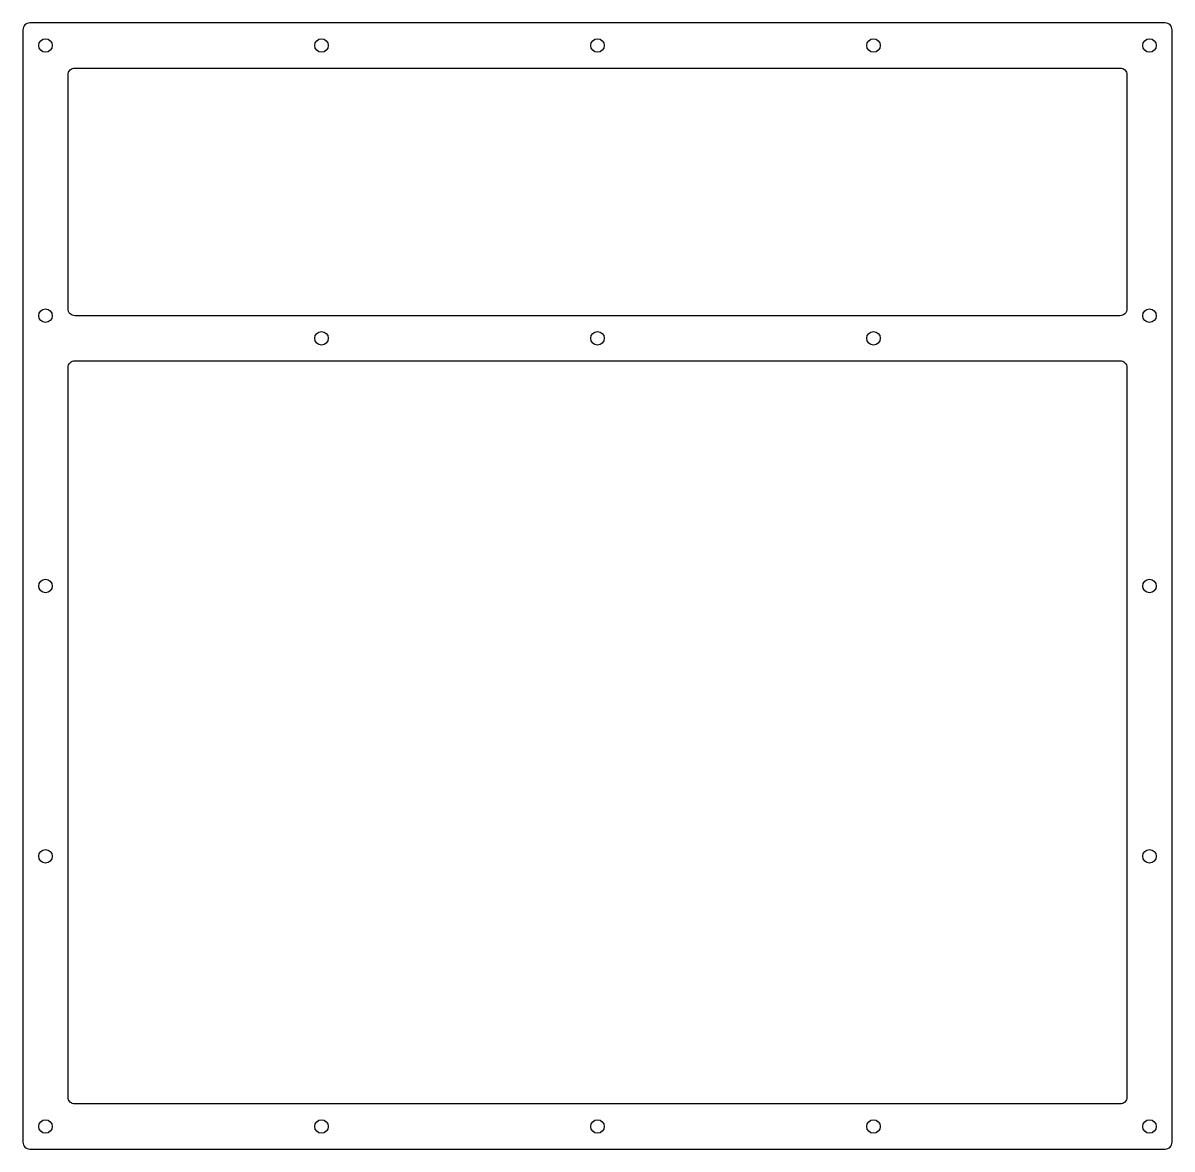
# Model space of a CAD drawing. Header units: millimetres. Extents: x -255 to 255, y -250 to 250.
import ezdxf

# ---------------------------------------------------------------- set-up
doc = ezdxf.new("R2010")
doc.units = ezdxf.units.MM
doc.layers.get('0').update_dxf_attribs({"linetype": 'CONTINUOUS'})

msp = doc.modelspace()

# ---------------------------------------------------------------- linework, layer by layer
for points in [[(-252, -250), (252, -250, 0.414214), (255, -247), (255, 247, 0.414214), (252, 250), (-252, 250, 0.414214), (-255, 247), (-255, -247, 0.414214)], [(-232, 230), (232, 230, -0.414214), (235, 227), (235, 123, -0.414214), (232, 120), (-232, 120, -0.414214), (-235, 123), (-235, 227, -0.414214)], [(235, 97), (235, -227, -0.414214), (232, -230), (-232, -230, -0.414214), (-235, -227), (-235, 97, -0.414214), (-232, 100), (232, 100, -0.414214)]]:
    msp.add_lwpolyline(points, format="xyb", close=True)
for centre in [(-245, 240), (-122.5, 240), (0, 240), (122.5, 240), (245, 240), (-245, 120), (245, 120), (-122.5, 110), (0, 110), (122.5, 110), (-245, 0), (245, 0), (-245, -120), (245, -120), (-245, -240), (-122.5, -240), (0, -240), (122.5, -240), (245, -240)]:
    msp.add_circle(centre, 3)

doc.saveas('drawing.dxf')
